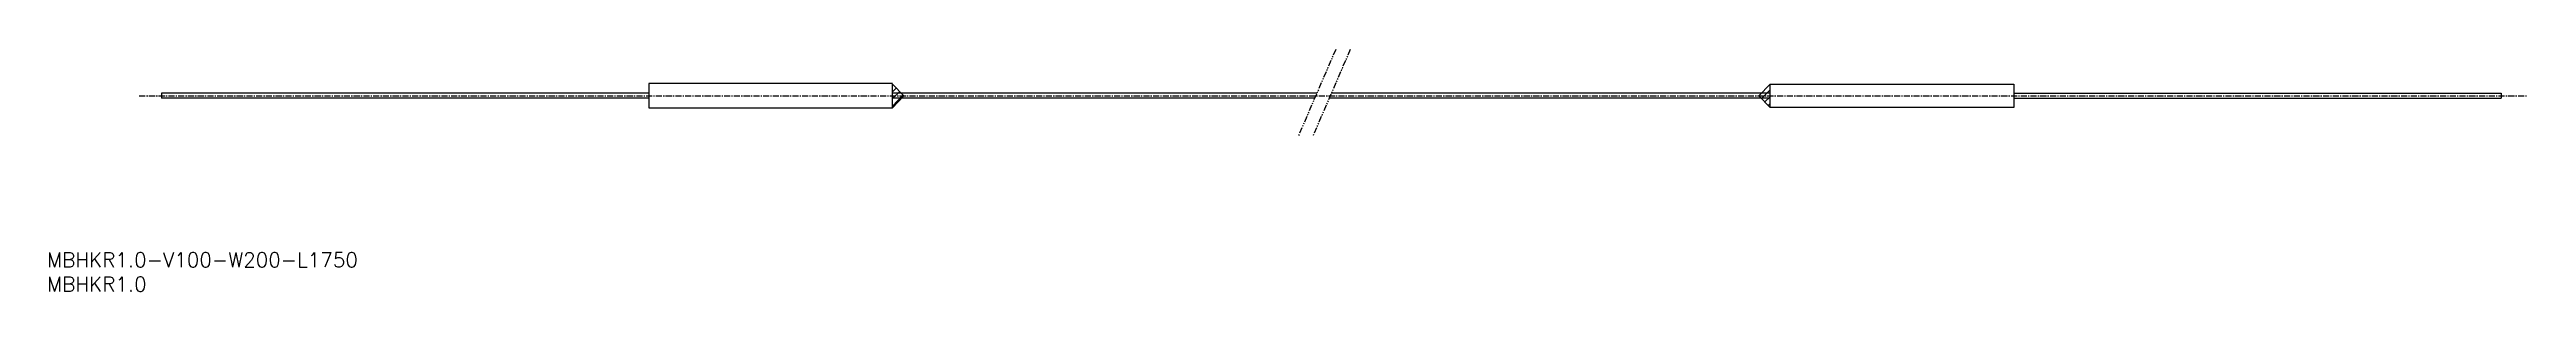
# Model space of a CAD drawing. Extents: x 1 to 509, y 0 to 50.
import ezdxf

# ---------------------------------------------------------------- set-up
doc = ezdxf.new("R2010")
doc.units = 0
doc.linetypes.add('CENTER', pattern=[2, 1.25, -0.25, 0.25, -0.25])
doc.linetypes.add('PHANTOM', pattern=[2.5, 1.25, -0.25, 0.25, -0.25, 0.25, -0.25])
doc.layers.get('0').update_dxf_attribs({"linetype": 'CONTINUOUS'})
doc.layers.add('CENTER', color=1, linetype='CENTER')
doc.styles.get("Standard").update_dxf_attribs({"font": 'txt.shx'})

# ---------------------------------------------------------------- blocks, each defined once
blk = doc.blocks.new('*U2')
at = {"color": 7, "linetype": 'CONTINUOUS'}
blk.add_text('MBHKR1.0', height=3, dxfattribs=at).set_placement((0, 0))
blk = doc.blocks.new('*U3')
at = {"color": 7, "linetype": 'CONTINUOUS'}
blk.add_text('MBHKR1.0-V100-W200-L1750', height=3, dxfattribs=at).set_placement((0, 5))

msp = doc.modelspace()

# ---------------------------------------------------------------- linework, layer by layer
at = {"color": 3, "linetype": 'PHANTOM'}
for p, q in [((264.36, 49.73), (256.74, 32.06)), ((267.34, 49.73), (259.72, 32.06))]:
    msp.add_line(p, q, dxfattribs=at)
at = {"color": 7, "linetype": 'CONTINUOUS'}
for p, q in [((23.47, 40.73), (23.47, 39.73)), ((123.47, 40.73), (23.47, 40.73)), ((173.47, 42.73), (123.47, 42.73)), ((123.47, 42.73), (123.47, 37.73)), ((173.47, 37.73), (173.47, 42.63)), ((260.48, 40.73), (173.47, 40.73)), ((353.47, 40.73), (263.46, 40.73)), ((353.47, 42.63), (403.47, 42.63)), ((353.47, 37.83), (353.47, 42.63)), ((403.47, 42.63), (403.47, 37.83)), ((403.47, 40.73), (503.47, 40.73)), ((503.47, 40.73), (503.47, 39.73)), ((123.47, 39.73), (23.47, 39.73)), ((123.47, 37.73), (173.47, 37.73)), ((260.05, 39.73), (173.47, 39.73)), ((353.47, 39.73), (263.03, 39.73)), ((403.47, 37.83), (353.47, 37.83)), ((403.47, 39.73), (503.47, 39.73))]:
    msp.add_line(p, q, dxfattribs=at)
at = {"color": 3, "linetype": 'CONTINUOUS'}
for p, q in [((173.47, 42.63), (175.78, 40.23)), ((173.47, 42.45), (173.56, 42.54)), ((173.47, 41.04), (174.25, 41.82)), ((173.47, 39.63), (174.95, 41.1)), ((353.47, 42.63), (351.17, 40.23)), ((351.71, 39.67), (353.47, 41.44)), ((173.47, 38.11), (175.64, 40.38)), ((173.47, 37.73), (175.78, 40.23)), ((353.47, 37.83), (351.17, 40.23)), ((352.4, 38.95), (353.47, 40.02)), ((353.09, 38.23), (353.47, 38.61))]:
    msp.add_line(p, q, dxfattribs=at)
at = {"layer": 'CENTER', "color": 1, "linetype": 'CENTER'}
msp.add_line((18.9, 40.23), (508.63, 40.23), dxfattribs=at)

# ---------------------------------------------------------------- block references
at = {"color": 7, "linetype": 'CONTINUOUS'}
for name in ['*U3', '*U2']:
    msp.add_blockref(name, (0, 0), dxfattribs=at)

doc.saveas('drawing.dxf')
